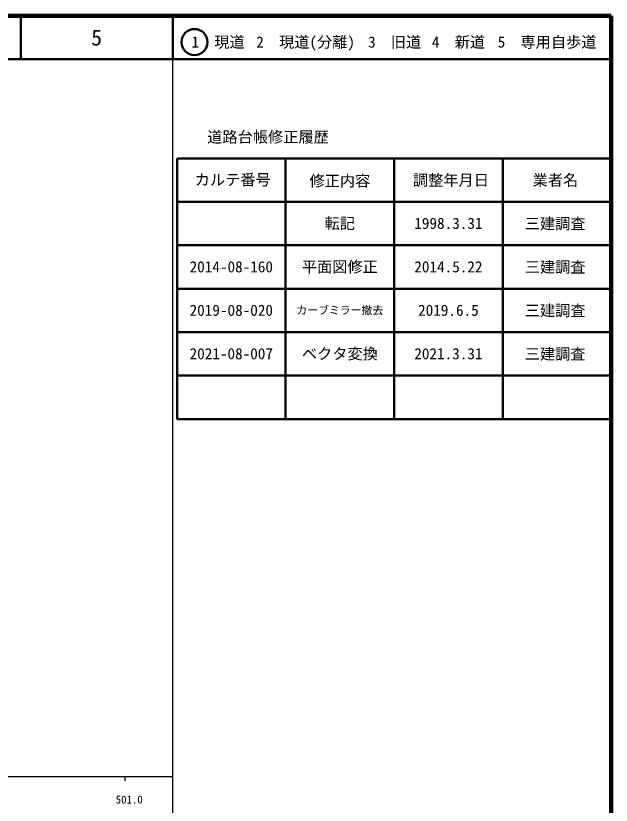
# Model space of a CAD drawing. Units: millimetres, scale not verified. Extents: x 40000 to 680000, y 20000 to 380000.
# Drawn here: x 542866 to 680000, y 198357 to 380000 of the extents above; entities that cross this region are included whole.
import ezdxf
from ezdxf.enums import TextEntityAlignment as Align

# ---------------------------------------------------------------- set-up
doc = ezdxf.new("R2010")
doc.units = ezdxf.units.MM
doc.header["$LTSCALE"] = 1000
for name, color, linetype, lineweight in [('M-TTL', 2, 'Continuous', 140), ('M-TTL-BAND', 7, 'Continuous', 25), ('M-TTL-FRAM', 2, 'Continuous', 50), ('M-TTL-LINE', 7, 'Continuous', 50)]:
    doc.layers.add(name, color=color, linetype=linetype, lineweight=lineweight)
doc.layers.add('M-TTL-TXT', color=7, linetype='Continuous')
doc.styles.add('ＭＳ ゴシック', font='')
doc.styles.get('ＭＳ ゴシック').set_extended_font_data('MS Gothic')

msp = doc.modelspace()

# ---------------------------------------------------------------- linework, layer by layer
at = {"layer": 'M-TTL'}
for p, q in [((680000, 380000), (40000, 380000)), ((680000, 20000), (680000, 380000))]:
    msp.add_line(p, q, dxfattribs=at)
at = {"layer": 'M-TTL-BAND'}
for p, q in [((579000, 20000), (579000, 370000)), ((40000, 205000), (579000, 205000)), ((568000, 205000), (568000, 204000))]:
    msp.add_line(p, q, dxfattribs=at)
at = {"layer": 'M-TTL-FRAM'}
for p, q in [((580000, 347197), (580000, 287197)), ((580000, 347197), (680000, 347197)), ((580000, 287197), (680000, 287197))]:
    msp.add_line(p, q, dxfattribs=at)
at = {"layer": 'M-TTL-LINE'}
for p, q in [((543997, 380000), (543997, 370000)), ((579000, 380000), (579000, 370000)), ((40000, 370000), (680000, 370000)), ((605000, 347197), (605000, 287197)), ((630000, 347197), (630000, 287197)), ((655000, 347197), (655000, 287197)), ((580000, 337197), (680000, 337197)), ((580000, 327197), (680000, 327197)), ((580000, 317197), (680000, 317197)), ((580000, 307197), (680000, 307197)), ((580000, 297197), (680000, 297197))]:
    msp.add_line(p, q, dxfattribs=at)
msp.add_circle((584031, 373958), 3000, dxfattribs=at)

# ---------------------------------------------------------------- texts
at = {"layer": 'M-TTL-BAND', "style": 'ＭＳ ゴシック'}
msp.add_text('501.0', height=1833, dxfattribs=at).set_placement((569000, 198195), align=Align.BOTTOM_CENTER)
at = {"layer": 'M-TTL-TXT', "style": 'ＭＳ ゴシック'}
for s, height, p in [('5', 3666, (561497, 375000)), ('1\u3000現道', 2566, (589448, 373958)), ('2\u3000現道(分離)', 2566, (609619, 373958)), ('3\u3000旧道', 2566, (630121, 373958)), ('4\u3000新道', 2566, (644824, 373958)), ('5\u3000専用自歩道', 2566, (665228, 373958)), ('道路台帳修正履歴', 2566, (600968, 352113)), ('カルテ番号', 2566, (592839, 342277)), ('修正内容', 2566, (617509, 342023)), ('調整年月日', 2566, (643089, 342197)), ('業者名', 2566, (667134, 342197)), ('転記', 2566, (617500, 332245)), ('1998.3.31', 2566, (642500, 332245)), ('三建調査', 2566, (667077, 332189)), ('2014-08-160', 2566, (592500, 322245)), ('平面図修正', 2566, (617500, 322245)), ('2014.5.22', 2566, (642500, 322245)), ('三建調査', 2566, (667077, 322189)), ('2019-08-020', 2566, (592500, 312245)), ('カーブミラー撤去', 1833, (617500, 312245)), ('2019.6.5', 2566, (642500, 312245)), ('三建調査', 2566, (667077, 312189)), ('2021-08-007', 2566, (592500, 302245)), ('ベクタ変換', 2566, (617500, 302245)), ('2021.3.31', 2566, (642500, 302245)), ('三建調査', 2566, (667077, 302189))]:
    msp.add_text(s, height=height, dxfattribs=at).set_placement(p, align=Align.MIDDLE_CENTER)

doc.saveas('drawing.dxf')
